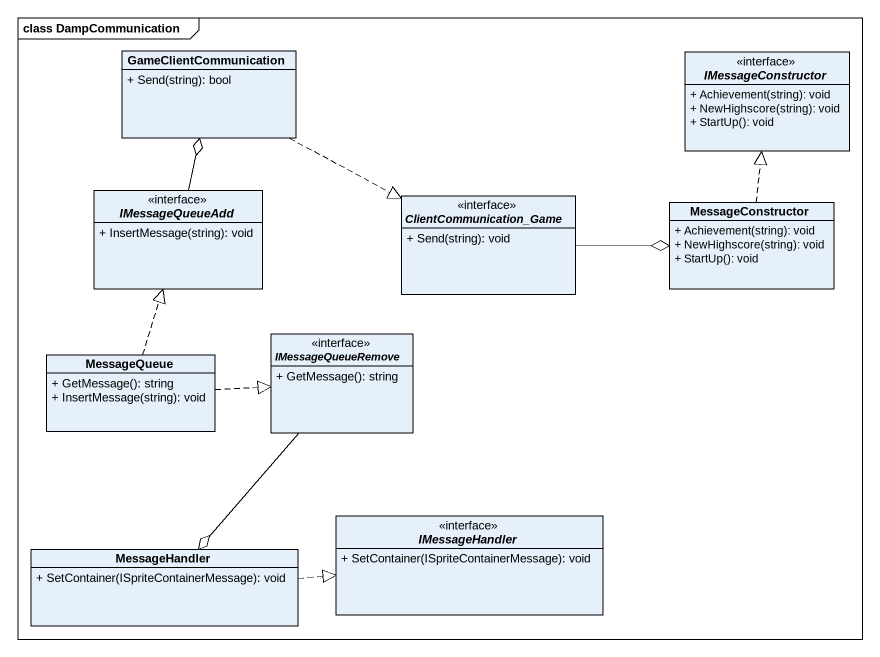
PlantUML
@startuml
mainframe class DampCommunication
hide circle
hide empty members
skinparam classAttributeIconSize 0
class GameClientCommunication {
  + Send(string): bool
}
interface IMessageConstructor <<interface>> {
  + Achievement(string): void
  + NewHighscore(string): void
  + StartUp(): void
}
interface IMessageQueueAdd <<interface>> {
  + InsertMessage(string): void
}
interface ClientCommunication_Game <<interface>> {
  + Send(string): void
}
class MessageConstructor {
  + Achievement(string): void
  + NewHighscore(string): void
  + StartUp(): void
}
class MessageQueue {
  + GetMessage(): string
  + InsertMessage(string): void
}
interface IMessageQueueRemove <<interface>> {
  + GetMessage(): string
}
class MessageHandler {
  + SetContainer(ISpriteContainerMessage): void
}
interface IMessageHandler <<interface>> {
  + SetContainer(ISpriteContainerMessage): void
}
GameClientCommunication .right.|> ClientCommunication_Game
IMessageQueueAdd -up-o GameClientCommunication
ClientCommunication_Game -right-o MessageConstructor
MessageConstructor .up.|> IMessageConstructor
MessageQueue .up.|> IMessageQueueAdd
MessageQueue .right.|> IMessageQueueRemove
IMessageQueueRemove --o MessageHandler
MessageHandler .right.|> IMessageHandler
@enduml
